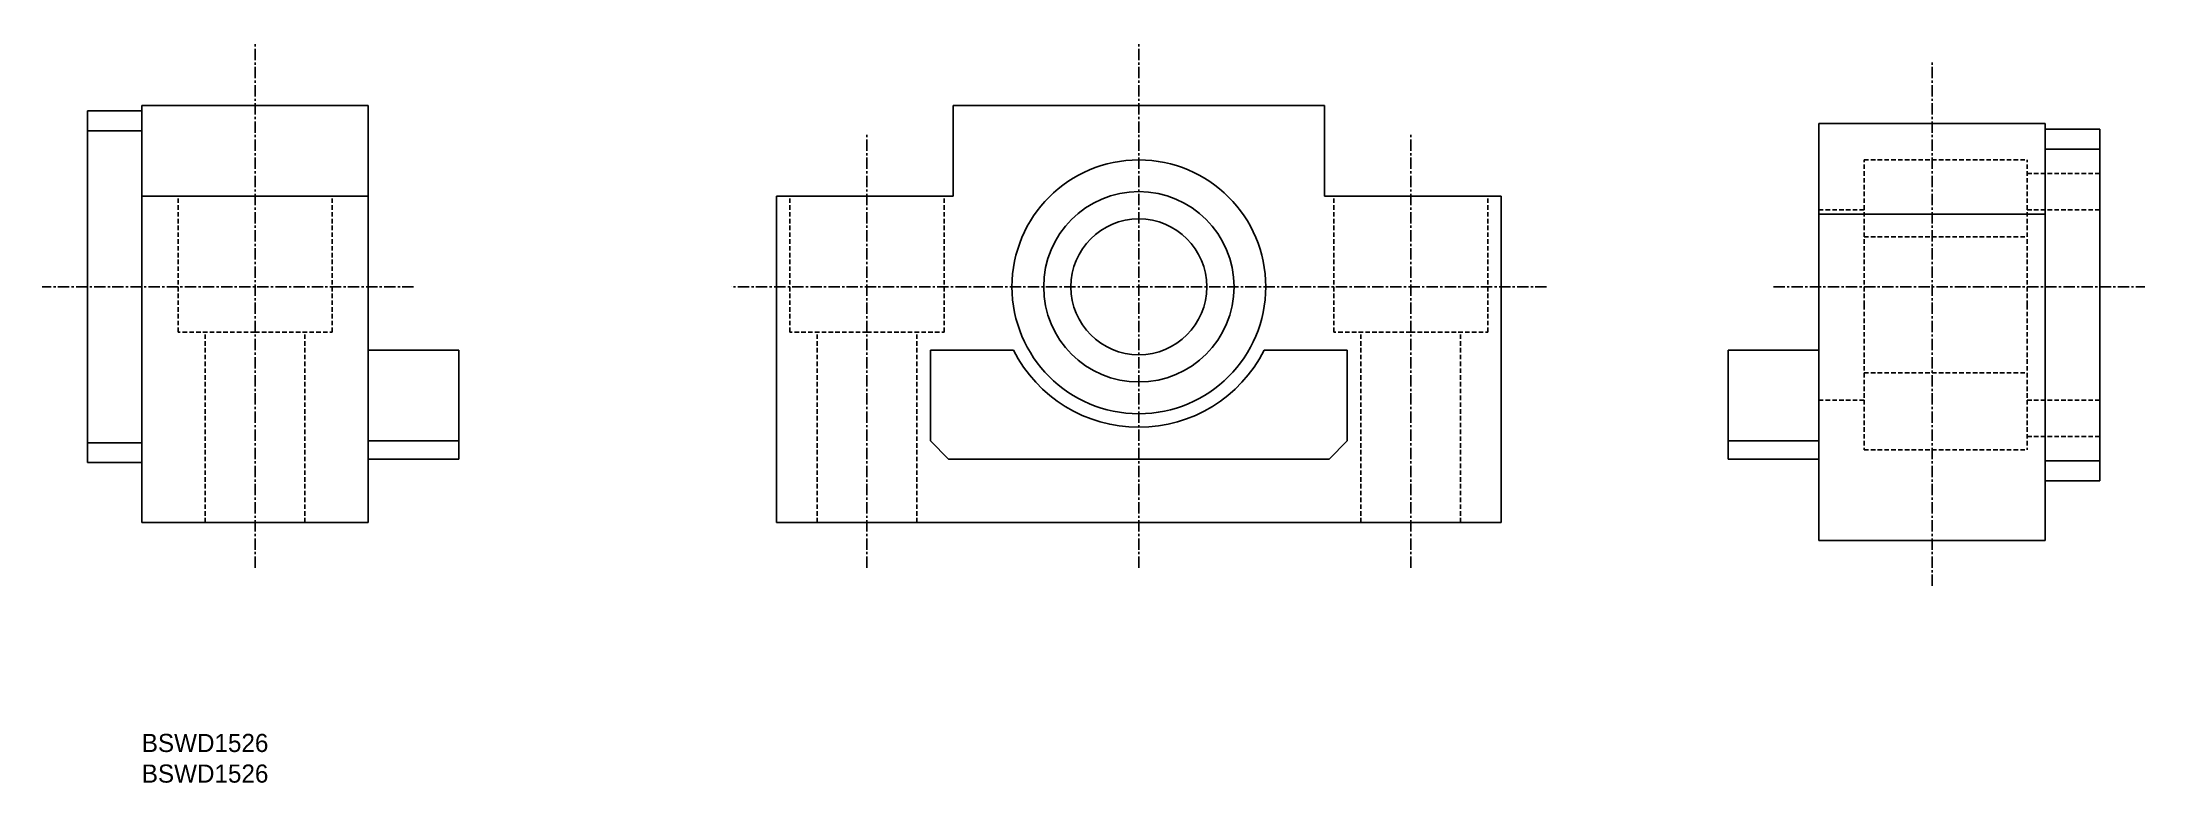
# Model space of a CAD drawing. Extents: x -14 to 218, y 64 to 146.
import ezdxf

# ---------------------------------------------------------------- set-up
doc = ezdxf.new("R2010")
doc.units = 0
doc.linetypes.add('CENTER', pattern=[2, 1.25, -0.25, 0.25, -0.25])
doc.linetypes.add('DASHED', pattern=[0.75, 0.5, -0.25])
doc.layers.get('0').update_dxf_attribs({"linetype": 'CONTINUOUS'})
doc.layers.add('CENTER', color=1, linetype='CENTER')

msp = doc.modelspace()

# ---------------------------------------------------------------- linework, layer by layer
at = {"color": 7, "linetype": 'CONTINUOUS'}
for p, q in [((-8.98, 99.48), (-8.98, 138.28)), ((-8.98, 138.28), (-2.98, 138.28)), ((-2.98, 92.88), (-2.98, 138.88)), ((-2.98, 138.88), (22.02, 138.88)), ((22.02, 138.88), (22.02, 92.88)), ((127.55, 138.88), (86.55, 138.88)), ((86.55, 128.88), (86.55, 138.88)), ((127.55, 128.88), (127.55, 138.88)), ((-8.98, 136.08), (-2.98, 136.08)), ((207.08, 136.88), (182.08, 136.88)), ((182.08, 136.88), (182.08, 90.88)), ((207.08, 90.88), (207.08, 136.88)), ((213.08, 136.28), (207.08, 136.28)), ((213.08, 97.48), (213.08, 136.28)), ((213.08, 134.08), (207.08, 134.08)), ((-2.98, 128.88), (22.02, 128.88)), ((67.05, 128.88), (67.05, 92.88)), ((67.05, 128.88), (86.55, 128.88)), ((147.05, 128.88), (127.55, 128.88)), ((147.05, 128.88), (147.05, 92.88)), ((207.08, 126.88), (182.08, 126.88)), ((32.02, 111.88), (22.02, 111.88)), ((22.02, 111.88), (22.02, 99.88)), ((32.02, 111.88), (32.02, 99.88)), ((84.05, 111.88), (84.05, 101.88)), ((84.05, 111.88), (93.22, 111.88)), ((120.87, 111.88), (130.05, 111.88)), ((130.05, 111.88), (130.05, 101.88)), ((172.08, 111.88), (172.08, 99.88)), ((172.08, 111.88), (182.08, 111.88)), ((182.08, 111.88), (182.08, 99.88)), ((-8.98, 101.68), (-2.98, 101.68)), ((32.02, 101.88), (22.02, 101.88)), ((32.02, 99.88), (22.02, 99.88)), ((84.05, 101.88), (86.05, 99.88)), ((86.05, 99.88), (128.05, 99.88)), ((130.05, 101.88), (128.05, 99.88)), ((172.08, 101.88), (182.08, 101.88)), ((172.08, 99.88), (182.08, 99.88)), ((-8.98, 99.48), (-2.98, 99.48)), ((213.08, 99.68), (207.08, 99.68)), ((213.08, 97.48), (207.08, 97.48)), ((22.02, 92.88), (-2.98, 92.88)), ((67.05, 92.88), (147.05, 92.88)), ((182.08, 90.88), (207.08, 90.88))]:
    msp.add_line(p, q, dxfattribs=at)
at = {"color": 3, "linetype": 'DASHED'}
for p, q in [((187.08, 116.88), (187.08, 132.88)), ((187.08, 132.88), (205.08, 132.88)), ((205.08, 116.88), (205.08, 132.88)), ((213.08, 131.38), (205.08, 131.38)), ((1.02, 113.88), (1.02, 128.88)), ((18.02, 113.88), (18.02, 128.88)), ((68.55, 113.88), (68.55, 128.88)), ((85.55, 113.88), (85.55, 128.88)), ((128.55, 113.88), (128.55, 128.88)), ((145.55, 113.88), (145.55, 128.88)), ((182.08, 127.38), (187.08, 127.38)), ((205.08, 127.38), (213.08, 127.38)), ((187.08, 124.38), (205.08, 124.38)), ((187.08, 116.88), (187.08, 100.88)), ((205.08, 116.88), (205.08, 100.88)), ((9.52, 113.88), (1.02, 113.88)), ((4.02, 92.88), (4.02, 113.88)), ((9.52, 113.88), (18.02, 113.88)), ((15.02, 92.88), (15.02, 113.88)), ((77.05, 113.88), (68.55, 113.88)), ((71.55, 92.88), (71.55, 113.88)), ((77.05, 113.88), (85.55, 113.88)), ((82.55, 92.88), (82.55, 113.88)), ((137.05, 113.88), (128.55, 113.88)), ((131.55, 92.88), (131.55, 113.88)), ((137.05, 113.88), (145.55, 113.88)), ((142.55, 92.88), (142.55, 113.88)), ((187.08, 109.38), (205.08, 109.38)), ((182.08, 106.38), (187.08, 106.38)), ((205.08, 106.38), (213.08, 106.38)), ((213.08, 102.38), (205.08, 102.38)), ((187.08, 100.88), (205.08, 100.88))]:
    msp.add_line(p, q, dxfattribs=at)
at = {"color": 7, "linetype": 'CONTINUOUS'}
for radius in [14, 10.5, 7.5]:
    msp.add_circle((107.05, 118.88), radius, dxfattribs=at)
msp.add_arc((107.05, 118.88), 15.5, 206.8472, 333.1528, dxfattribs=at)
at = {"layer": 'CENTER', "color": 1, "linetype": 'CENTER'}
for p, q in [((9.52, 87.88), (9.52, 145.88)), ((107.05, 87.88), (107.05, 145.88)), ((194.58, 85.88), (194.58, 143.88)), ((77.05, 87.88), (77.05, 135.88)), ((137.05, 87.88), (137.05, 135.88)), ((27.02, 118.88), (-13.98, 118.88)), ((152.05, 118.88), (62.05, 118.88)), ((177.08, 118.88), (218.08, 118.88))]:
    msp.add_line(p, q, dxfattribs=at)

# ---------------------------------------------------------------- texts
at = {"color": 7, "linetype": 'CONTINUOUS'}
for p in [(-2.98, 67.56), (-2.98, 64.18)]:
    msp.add_text('BSWD1526', height=2, dxfattribs=at).set_placement(p)

doc.saveas('drawing.dxf')
